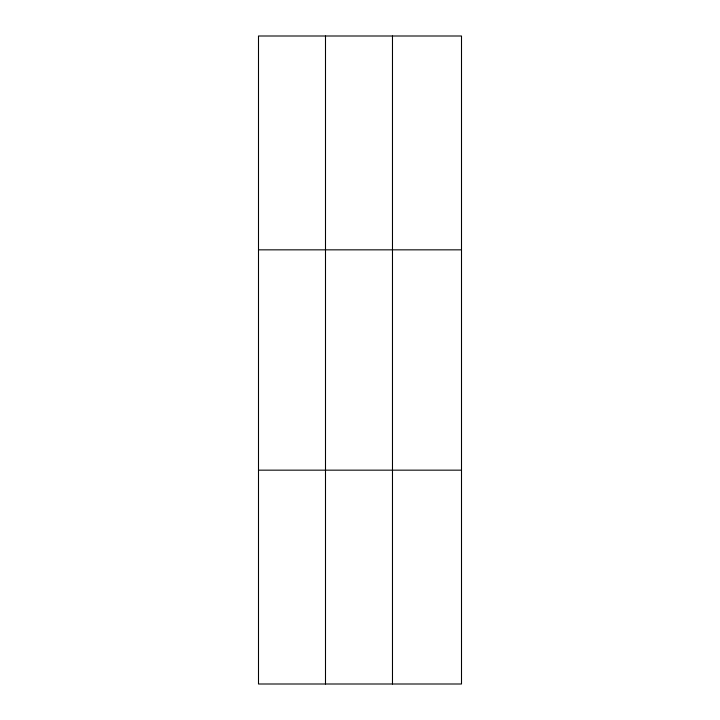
<?xml version="1.0" encoding="UTF-8"?>
<svg xmlns="http://www.w3.org/2000/svg" width="720" height="720" viewBox="0 0 720 720"><rect width="100%" height="100%" fill="white"/><g stroke="black" fill="none" stroke-linecap="round" stroke-linejoin="round"><path stroke-width="1.08" d="M325.494 36L325.494 684M392.481 36L392.481 684M258.498 249.84L461.502 249.84M258.498 470.16L461.502 470.16M461.502 641.232L461.502 684L258.498 684L258.498 36L461.502 36L461.502 641.232"/></g></svg>
